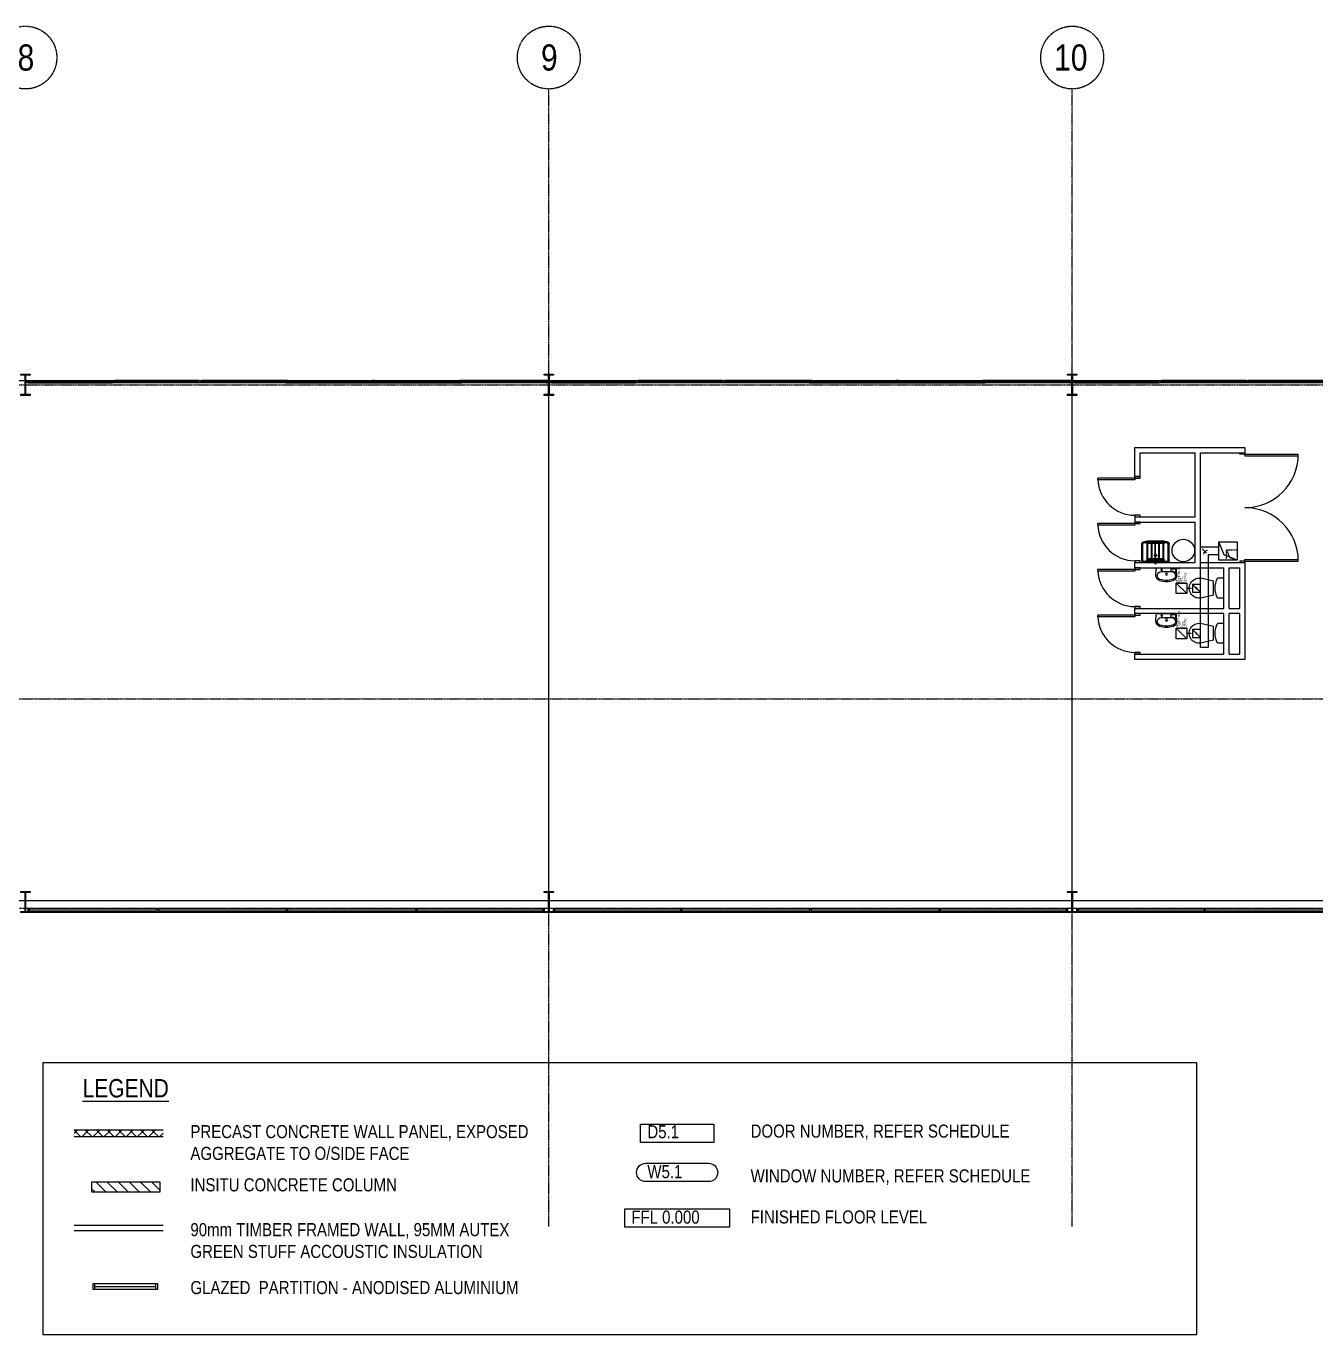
# Model space of a CAD drawing. Extents: x 0 to 163200, y -20682 to 90307.
# Drawn here: x 106829 to 131470, y -20682 to 4326 of the extents above; entities that cross this region are included whole.
import ezdxf

# ---------------------------------------------------------------- set-up
doc = ezdxf.new("R2010")
doc.units = 0
doc.header["$LTSCALE"] = 8
doc.header["$MEASUREMENT"] = 0
doc.linetypes.add('CENTER', pattern=[2, 1.25, -0.25, 0.25, -0.25])
doc.linetypes.add('HIDDEN', pattern=[0.375, 0.25, -0.125])
doc.layers.get('0').update_dxf_attribs({"linetype": 'CONTINUOUS'})
for name, color, linetype in [('1MDUCT', 1, 'CONTINUOUS'), ('4MDUCT', 4, 'CONTINUOUS'), ('6MFLEX', 6, 'HIDDEN'), ('A-GLASS', 5, 'CONTINUOUS'), ('A-GLAZING', 5, 'CONTINUOUS'), ('A-MULLIONS', 5, 'CONTINUOUS'), ('A-STEEL', 5, 'CONTINUOUS'), ('A-STRUCTURE', 5, 'CONTINUOUS'), ('A-TEXT25', 5, 'CONTINUOUS'), ('A-WALLHTH', 5, 'CONTINUOUS'), ('A-WALLS', 5, 'CONTINUOUS'), ('CAR_ATTRIB', 5, 'CONTINUOUS'), ('CAR_DETAIL', 5, 'CONTINUOUS'), ('CAR_INSPT', 5, 'CONTINUOUS'), ('CAR_PLAN', 5, 'CONTINUOUS'), ('CAR_SETOUT', 5, 'CONTINUOUS'), ('D-TEXT25', 5, 'CONTINUOUS'), ('DOORS', 5, 'CONTINUOUS'), ('FITTINGS', 5, 'CONTINUOUS'), ('GRID', 5, 'CENTER'), ('INT-PARTITIONS', 5, 'CONTINUOUS')]:
    doc.layers.add(name, color=color, linetype=linetype)
doc.styles.get("Standard").update_dxf_attribs({"font": 'isocp.shx'})
doc.styles.add('TXT-25-$100', font='ARIALN.TTF', dxfattribs={"height": 250})
doc.styles.add('TXT-50-$100', font='ARIALN.TTF', dxfattribs={"height": 500})
pattern_1 = [(315, (73260.54, -44801.07), (106.066, 106.066), [])]
pattern_2 = [(315, (-39846442.11, 34769244.36), (106.06601718, 106.06601718), []), (45, (-39846442.11, 34769244.36), (-106.06601718, 106.06601718), [])]

# ---------------------------------------------------------------- blocks, each defined once
blk = doc.blocks.new('410X60')
at = {"layer": 'A-STEEL'}
blk.add_lwpolyline([(203, -89), (183, -89), (183, -5), (-183, -5), (-183, -89), (-203, -89), (-203, 89), (-183, 89), (-183, 5), (183, 5), (183, 89), (203, 89)], close=True, dxfattribs=at)
blk = doc.blocks.new('INT-GLAZ')
at = {"layer": 'A-GLASS'}
for p, q in [((-22.5, 0), (-1634.5, 0)), ((-22.5, -22.5), (-1634.5, -22.5)), ((-22.5, -45), (-1634.5, -45))]:
    blk.add_line(p, q, dxfattribs=at)
at = {"layer": 'A-MULLIONS'}
blk.add_line((0, 0), (0, -45), dxfattribs=at)
blk.add_lwpolyline([(22.5, -45), (-22.5, -45), (-22.5, 0), (22.5, 0)], close=True, dxfattribs=at)
blk = doc.blocks.new('INT-GLAZ-MOD')
at = {"layer": 'A-GLASS'}
for p, q in [((52, -5570), (1664, -5570)), ((52, -5592), (1664, -5592)), ((52, -5615), (1664, -5615)), ((9948, -5570), (8336, -5570)), ((9948, -5592), (8336, -5592)), ((9948, -5615), (8336, -5615))]:
    blk.add_line(p, q, dxfattribs=at)
at = {"layer": 'A-MULLIONS'}
for p, q in [((29, -5570), (29, -5615)), ((1686, -5570), (1686, -5615)), ((8313, -5570), (8313, -5615)), ((9970, -5570), (9970, -5615))]:
    blk.add_line(p, q, dxfattribs=at)
for points in [[(29, -5570), (52, -5570), (52, -5615), (29, -5615)], [(9970, -5570), (9948, -5570), (9948, -5615), (9970, -5615)]]:
    blk.add_lwpolyline(points, dxfattribs=at)
for points in [[(1709, -5615), (1664, -5615), (1664, -5570), (1709, -5570)], [(8291, -5615), (8336, -5615), (8336, -5570), (8291, -5570)]]:
    blk.add_lwpolyline(points, close=True, dxfattribs=at)
at = {"layer": 'A-GLASS'}
for p in [(3344, -5570), (5000, -5570)]:
    blk.add_blockref('INT-GLAZ', p, dxfattribs=at)
at = {"layer": 'A-GLASS', "xscale": -1}
for p in [(4999, -5570), (6656, -5570)]:
    blk.add_blockref('INT-GLAZ', p, dxfattribs=at)
blk = doc.blocks.new('SETOUT')
at = {"layer": 'CAR_SETOUT', "color": 2, "linetype": 'ByBlock'}
for p, q in [((-25, 0), (25, 0)), ((0, 25), (0, -25))]:
    blk.add_line(p, q, dxfattribs=at)
at = {"layer": 'CAR_SETOUT', "color": 3, "linetype": 'ByBlock'}
blk.add_circle((0, 0), 10, dxfattribs=at)
blk = doc.blocks.new('INSPT')
at = {"layer": 'CAR_INSPT', "color": 6, "linetype": 'ByBlock'}
for p, q in [((-25, 0), (25, 0)), ((0, 25), (0, -25))]:
    blk.add_line(p, q, dxfattribs=at)
at = {"layer": 'CAR_INSPT', "color": 7, "linetype": 'ByBlock'}
blk.add_circle((0, 0), 20.1, dxfattribs=at)
blk = doc.blocks.new('BSCLEXXP')
at = {"layer": 'CAR_DETAIL', "linetype": 'ByBlock'}
for p, q in [((20.011, 172.105), (51.87, 172.105)), ((51.87, 160.568), (20.011, 160.568)), ((28.817, 156.722), (401.492, 156.722)), ((28.817, 156.722), (28.817, 146.049)), ((28.817, 146.049), (63.401, 146.049)), ((36.479, 160.568), (36.479, 156.722)), ((36.479, 146.049), (36.479, -146.048)), ((43.149, 160.568), (43.149, 156.722)), ((43.149, 146.049), (43.149, -146.048)), ((51.87, 172.105), (51.87, 160.568)), ((63.401, 146.049), (63.401, -146.048)), ((74.073, 146.049), (74.073, 74.359)), ((74.073, 146.049), (390.82, 146.049)), ((74.073, 74.359), (390.82, 74.359)), ((74.073, 63.686), (390.82, 63.686)), ((74.073, 63.686), (74.073, 2.669)), ((74.073, 2.669), (390.82, 2.669)), ((366.219, 174.028), (412.912, 174.028)), ((366.219, 174.028), (366.219, 156.722)), ((366.219, 146.049), (366.219, 74.359)), ((366.219, 63.686), (366.219, 2.669)), ((390.82, 146.049), (390.82, 74.359)), ((390.82, 63.686), (390.82, 2.669)), ((401.492, 156.722), (401.492, -156.721)), ((412.912, 174.028), (412.912, -174.027)), ((51.87, -160.566), (20.011, -160.566)), ((20.011, -172.105), (51.87, -172.105)), ((28.817, -146.048), (63.401, -146.048)), ((28.817, -156.721), (28.817, -146.048)), ((28.817, -156.721), (401.492, -156.721)), ((36.479, -156.721), (36.479, -160.566)), ((43.149, -156.721), (43.149, -160.566)), ((51.87, -172.105), (51.87, -160.566)), ((74.073, -8.004), (390.82, -8.004)), ((74.073, -8.004), (74.073, -66.354)), ((74.073, -66.354), (390.82, -66.354)), ((74.073, -77.026), (390.82, -77.026)), ((74.073, -77.026), (74.073, -146.048)), ((74.073, -146.048), (390.82, -146.048)), ((366.219, -8.004), (366.219, -66.354)), ((366.219, -77.026), (366.219, -146.048)), ((366.219, -156.721), (366.219, -174.027)), ((366.219, -174.027), (412.912, -174.027)), ((390.82, -8.004), (390.82, -66.354)), ((390.82, -77.026), (390.82, -146.048))]:
    blk.add_line(p, q, dxfattribs=at)
at = {"layer": 'CAR_PLAN', "linetype": 'ByBlock'}
for p, q in [((46.693, 262.484), (352.878, 262.484)), ((0, 215.791), (0, -215.791)), ((20.011, 215.791), (20.011, -215.791)), ((28.817, 156.722), (401.492, 156.722)), ((46.693, 242.473), (352.878, 242.473)), ((74.073, 74.359), (390.82, 74.359)), ((74.073, 2.669), (390.82, 2.669)), ((379.56, 215.791), (379.56, 174.028)), ((379.56, 174.028), (379.56, -215.791)), ((399.571, 215.791), (399.571, 174.028)), ((399.571, 174.028), (399.571, -215.791)), ((28.817, -156.721), (401.492, -156.721)), ((46.693, -242.472), (352.878, -242.472)), ((74.073, -66.354), (390.82, -66.354)), ((379.56, -174.027), (379.56, -215.791)), ((399.571, -174.027), (399.571, -215.791)), ((46.693, -262.483), (352.878, -262.483))]:
    blk.add_line(p, q, dxfattribs=at)
for centre, radius, start, end in [((46.693, 215.791), 46.693, 90, 180), ((352.878, 215.791), 46.693, 0, 90), ((46.693, 215.791), 26.682, 90, 180), ((135, 0), 22.988, 90, 166.5772), ((135, 0), 22.988, 13.42284, 90), ((352.878, 215.791), 26.682, 0, 90), ((46.693, -215.791), 46.693, 180, 270), ((46.693, -215.791), 26.682, 180, 270), ((135, 0), 22.988, 193.4228, 270), ((135, 0), 22.988, 270, 346.5771), ((352.878, -215.791), 46.693, 270, 0), ((352.878, -215.791), 26.682, 270, 0)]:
    blk.add_arc(centre, radius, start, end, dxfattribs=at)
at = {"layer": 'CAR_INSPT', "linetype": 'ByBlock'}
blk.add_blockref('INSPT', (0, 0), dxfattribs=at)
at = {"layer": 'CAR_SETOUT', "linetype": 'ByBlock'}
blk.add_blockref('SETOUT', (135, 0), dxfattribs=at)
at = {"layer": 'CAR_ATTRIB', "linetype": 'ByBlock'}
for tag, p, flags in [('CAR_NAME', (0, 130), 9), ('CAR_SIZE', (0, 120), 9), ('CAR_CODE', (0, 110), 9), ('CAR_TYPE', (0, 100), 9), ('CAR_COLOUR', (0, 90), 1), ('CAR_COMMENTS', (0, 80), 9), ('CAR_FIXING', (0, 70), 9), ('CAR_OPTIONS1', (0, 60), 9), ('CAR_OPTIONS2', (0, 50), 9), ('CAR_LEVEL', (0, 40), 9), ('CAR_ROOM', (0, 30), 9), ('CAR_NOTES1', (0, 20), 9), ('CAR_NOTES2', (0, 10), 9), ('CAR_MANUFACTURER', (0, 0), 9)]:
    blk.add_attdef(tag, p, '', height=5, dxfattribs=dict(at, flags=flags))
blk = doc.blocks.new('WC-P')
for p, q in [((0, 0), (380, 0)), ((0, 0), (0, -126)), ((380, 0), (380, -126)), ((59, -200), (0, -451)), ((59, -200), (321, -200)), ((321, -200), (380, -451))]:
    blk.add_line(p, q)
for centre, radius, start, end in [((190, 278), 446, 244.7828, 295.2172), ((190, -472), 191, 173.534, 6.466)]:
    blk.add_arc(centre, radius, start, end)
blk = doc.blocks.new('ARC-WC25')
for p, q in [((168, 0), (-168, 0)), ((-199, -144), (-193, -24)), ((-174, -146), (-173, -137)), ((-98, -16), (-163, -16)), ((98, -72), (-98, -72)), ((-88, -26), (-88, -50)), ((174, -146), (173, -137)), ((199, -144), (193, -24))]:
    blk.add_line(p, q)
at = {"linetype": 'Continuous'}
blk.add_line((-173, -26), (-173, -92), dxfattribs=at)
for centre, radius in [((0, -121), 19.5), ((91, -37), 14.2)]:
    blk.add_circle(centre, radius)
for centre, radius, start, end in [((-168, -25), 25, 90, 177.0717), ((168, -25), 25, 2.9283, 90), ((-99, -149), 100, 177.0717, 252.6681), ((-99, -149), 75, 177.0717, 251.9604), ((-163, -26), 10, 90, 179.8259), ((-98, -135), 75, 89.7634, 172.0717), ((-98, -147), 75, 90, 172.0717), ((0, 154), 419, 252.1294, 287.8706), ((0, 154), 394, 251.9604, 288.0396), ((-98, -26), 10, 0, 90), ((-98, -50), 10, 269.7634, 0), ((98, -147), 75, 7.9283, 90), ((99, -149), 75, 288.0396, 2.9283), ((99, -149), 100, 287.3319, 2.9283)]:
    blk.add_arc(centre, radius, start, end)
blk = doc.blocks.new('710')
at = {"layer": 'DOORS'}
for p, q in [((-100, -30), (-809, -30)), ((-809, -60), (-809, -30)), ((-100, -60), (-809, -60)), ((-100, -30), (-100, -60))]:
    blk.add_line(p, q, dxfattribs=at)
at = {"layer": 'DOORS', "elevation": 0}
for points in [[(0, -30), (0, 0), (-100, 0), (-100, -30)], [(0, -770), (0, -740), (-100, -740), (-100, -770)]]:
    blk.add_lwpolyline(points, close=True, dxfattribs=at)
at = {"layer": 'DOORS'}
blk.add_arc((-100, -30), 710, 182.2623, 270.0001, dxfattribs=at)

msp = doc.modelspace()

# ---------------------------------------------------------------- hatches: boundary and pattern name
at = {"layer": 'A-TEXT25'}
h = msp.add_hatch(dxfattribs=at)
h.set_pattern_fill('ANSI37,_O', color=256, scale=1200, angle=-90)
h.set_pattern_definition(pattern_2)
h.paths.add_polyline_path([(109449.1, -16771.4), (107749.1, -16771.4), (107749.1, -16901.4), (109449.1, -16901.4)])
h = msp.add_hatch(dxfattribs=at)
h.set_pattern_fill('ANSI37,_O', color=256, scale=1200, angle=-90)
h.set_pattern_definition(pattern_2)
h.paths.add_polyline_path([(109449.1, -16771.4), (107749.1, -16771.4), (107749.1, -16901.4), (109449.1, -16901.4)])
at = {"layer": 'A-WALLHTH'}
h = msp.add_hatch(dxfattribs=at)
h.set_pattern_fill('ANSI31,_O', color=256, scale=1200, angle=-90)
h.set_pattern_definition(pattern_1)
h.paths.add_polyline_path([(109381.7, -17958), (109381.7, -17758), (108081.7, -17758), (108081.7, -17958)])
h = msp.add_hatch(dxfattribs=at)
h.set_pattern_fill('ANSI31,_O', color=256, scale=1200, angle=-90)
h.set_pattern_definition(pattern_1)
h.paths.add_polyline_path([(109381.7, -17958), (109381.7, -17758), (108081.7, -17758), (108081.7, -17958)])

# ---------------------------------------------------------------- linework, layer by layer
for p, q in [((129380.8, -5745.8), (129298.5, -5663.5)), ((129380.8, -5745.8), (129298.5, -5663.5)), ((129003, -6517.1), (128803, -6317.1)), ((129003, -6517.1), (128803, -6317.1)), ((129003, -7379.6), (128803, -7179.6)), ((129003, -7379.6), (128803, -7179.6))]:
    msp.add_line(p, q)
for points in [[(129003, -6517.1), (128803, -6517.1), (128803, -6317.1), (129003, -6317.1)], [(129003, -6517.1), (128803, -6517.1), (128803, -6317.1), (129003, -6317.1)], [(129003, -7379.6), (128803, -7379.6), (128803, -7179.6), (129003, -7179.6)], [(129003, -7379.6), (128803, -7379.6), (128803, -7179.6), (129003, -7179.6)]]:
    msp.add_lwpolyline(points, close=True)
msp.add_arc((129401.5, -5766.5), 75, 90, 180)
msp.add_arc((129401.5, -5766.5), 75, 90, 180)
at = {"layer": '1MDUCT', "linetype": 'HIDDEN'}
for p, q in [((129831.4, -5833.4), (129764.6, -5679.6)), ((129764.6, -5879.6), (129764.6, -5679.6)), ((129764.6, -5679.6), (129964.6, -5679.6)), ((129764.6, -5879.6), (129764.6, -5679.6)), ((129764.6, -5679.6), (129964.6, -5679.6)), ((129831.4, -5833.4), (129764.6, -5679.6)), ((129964.6, -5679.6), (129964.6, -5879.6)), ((129964.6, -5679.6), (129964.6, -5879.6)), ((129964.6, -5879.6), (129764.6, -5879.6)), ((129964.6, -5879.6), (129764.6, -5879.6)), ((129960.1, -5879.6), (129831.4, -5833.4)), ((129960.1, -5879.6), (129831.4, -5833.4))]:
    msp.add_line(p, q, dxfattribs=at)
at = {"layer": '4MDUCT'}
for p, q in [((129614.6, -5629.6), (129264.6, -5629.6)), ((129264.6, -7550.4), (129264.6, -5629.6)), ((129614.6, -5629.6), (129264.6, -5629.6)), ((129264.6, -7550.4), (129264.6, -5629.6)), ((129717.4, -5779.1), (129614.6, -5529.6)), ((129614.6, -5879.6), (129614.6, -5529.6)), ((129614.6, -5529.6), (129964.6, -5529.6)), ((129717.4, -5779.1), (129614.6, -5529.6)), ((129614.6, -5879.6), (129614.6, -5529.6)), ((129614.6, -5529.6), (129964.6, -5529.6)), ((129964.6, -5529.6), (129964.6, -5879.6)), ((129964.6, -5529.6), (129964.6, -5879.6)), ((129414.6, -5779.6), (129414.6, -7550.4)), ((129614.6, -5779.6), (129414.6, -5779.6)), ((129414.6, -5779.6), (129414.6, -7550.4)), ((129614.6, -5779.6), (129414.6, -5779.6)), ((129964.6, -5879.6), (129614.6, -5879.6)), ((129964.6, -5879.6), (129614.6, -5879.6)), ((129964.6, -5879.6), (129717.4, -5779.1)), ((129964.6, -5879.6), (129717.4, -5779.1)), ((129264.6, -6342.1), (129114.6, -6342.1)), ((129114.6, -6342.1), (129114.6, -6492.1)), ((129264.6, -6342.1), (129114.6, -6342.1)), ((129114.6, -6342.1), (129114.6, -6492.1)), ((129114.6, -6492.1), (129264.6, -6492.1)), ((129114.6, -6492.1), (129264.6, -6492.1)), ((129264.6, -6492.1), (129264.6, -6342.1)), ((129264.6, -6492.1), (129264.6, -6342.1)), ((129264.6, -7204.6), (129114.6, -7204.6)), ((129114.6, -7204.6), (129114.6, -7354.6)), ((129264.6, -7204.6), (129114.6, -7204.6)), ((129114.6, -7204.6), (129114.6, -7354.6)), ((129264.6, -7354.6), (129264.6, -7204.6)), ((129264.6, -7354.6), (129264.6, -7204.6)), ((129114.6, -7354.6), (129264.6, -7354.6)), ((129114.6, -7354.6), (129264.6, -7354.6)), ((129414.6, -7550.4), (129264.6, -7550.4)), ((129414.6, -7550.4), (129264.6, -7550.4))]:
    msp.add_line(p, q, dxfattribs=at)
at = {"layer": '4MDUCT', "color": 1}
for p, q in [((129264.6, -6492.1), (129114.6, -6342.1)), ((129264.6, -6492.1), (129114.6, -6342.1)), ((129264.6, -7354.6), (129114.6, -7204.6)), ((129264.6, -7354.6), (129114.6, -7204.6))]:
    msp.add_line(p, q, dxfattribs=at)
for centre, start, end in [((129189.6, -6417.1), 0, 180), ((129189.6, -6417.1), 0, 180), ((129189.6, -6417.1), 180, 0), ((129189.6, -6417.1), 180, 0), ((129189.6, -7279.6), 0, 180), ((129189.6, -7279.6), 0, 180), ((129189.6, -7279.6), 180, 0), ((129189.6, -7279.6), 180, 0)]:
    msp.add_arc(centre, 12.5, start, end, dxfattribs=at)
at = {"layer": '6MFLEX'}
for p, q in [((129114.6, -6417.1), (129003, -6417.1)), ((129114.6, -6417.1), (129003, -6417.1)), ((129114.6, -7279.6), (129003, -7279.6)), ((129114.6, -7279.6), (129003, -7279.6))]:
    msp.add_line(p, q, dxfattribs=at)
at = {"layer": 'A-GLASS'}
for p, q in [((106864.6, -12539.6), (116725.6, -12539.6)), ((106864.6, -12539.6), (116725.6, -12539.6)), ((116725.6, -12614.6), (106864.6, -12614.6)), ((116725.6, -12614.6), (106864.6, -12614.6)), ((106884.6, -12577.1), (109334.6, -12577.1)), ((106884.6, -12577.1), (109334.6, -12577.1)), ((109354.6, -12577.1), (111804.6, -12577.1)), ((109354.6, -12577.1), (111804.6, -12577.1)), ((111824.6, -12577.1), (114274.6, -12577.1)), ((111824.6, -12577.1), (114274.6, -12577.1)), ((114294.6, -12577.1), (116705.6, -12577.1)), ((114294.6, -12577.1), (116705.6, -12577.1)), ((116725.6, -12539.6), (116725.6, -12614.6)), ((116725.6, -12539.6), (116725.6, -12614.6)), ((116903.6, -12539.6), (126725.6, -12539.6)), ((116903.6, -12539.6), (126725.6, -12539.6)), ((126764.6, -12614.6), (116903.6, -12614.6)), ((126764.6, -12614.6), (116903.6, -12614.6)), ((116923.6, -12577.1), (119334.6, -12577.1)), ((116923.6, -12577.1), (119334.6, -12577.1)), ((119354.6, -12577.1), (121804.6, -12577.1)), ((119354.6, -12577.1), (121804.6, -12577.1)), ((121824.6, -12577.1), (124274.6, -12577.1)), ((121824.6, -12577.1), (124274.6, -12577.1)), ((124294.6, -12577.1), (126705.6, -12577.1)), ((124294.6, -12577.1), (126705.6, -12577.1)), ((126725.6, -12539.6), (126725.6, -12614.6)), ((126725.6, -12539.6), (126725.6, -12614.6)), ((126903.6, -12539.6), (136705.6, -12539.6)), ((126903.6, -12539.6), (136705.6, -12539.6)), ((136705.6, -12614.6), (126903.6, -12614.6)), ((136705.6, -12614.6), (126903.6, -12614.6)), ((126923.6, -12577.1), (129334.6, -12577.1)), ((126923.6, -12577.1), (129334.6, -12577.1)), ((129354.6, -12577.1), (131804.6, -12577.1)), ((129354.6, -12577.1), (131804.6, -12577.1))]:
    msp.add_line(p, q, dxfattribs=at)
at = {"layer": 'A-GLAZING'}
for p, q in [((109303.3, -19708.9), (108103.3, -19708.9)), ((109303.3, -19708.9), (108103.3, -19708.9)), ((108103.3, -19808.9), (109303.3, -19808.9)), ((108103.3, -19808.9), (109303.3, -19808.9)), ((108143.3, -19758.9), (109303.3, -19758.9)), ((108143.3, -19758.9), (109303.3, -19758.9))]:
    msp.add_line(p, q, dxfattribs=at)
at = {"layer": 'A-MULLIONS'}
for p, q in [((116705.6, -12614.6), (116705.6, -12539.6)), ((116705.6, -12614.6), (116705.6, -12539.6)), ((116725.6, -12539.6), (116725.6, -12614.6)), ((116725.6, -12539.6), (116725.6, -12614.6)), ((126705.6, -12614.6), (126705.6, -12539.6)), ((126705.6, -12614.6), (126705.6, -12539.6)), ((126725.6, -12539.6), (126725.6, -12614.6)), ((126725.6, -12539.6), (126725.6, -12614.6))]:
    msp.add_line(p, q, dxfattribs=at)
for points in [[(106884.6, -12539.6), (106884.6, -12614.6), (106864.6, -12614.6), (106864.6, -12539.6)], [(106884.6, -12539.6), (106884.6, -12614.6), (106864.6, -12614.6), (106864.6, -12539.6)], [(109354.6, -12614.6), (109334.6, -12614.6), (109334.6, -12539.6), (109354.6, -12539.6)], [(109354.6, -12614.6), (109334.6, -12614.6), (109334.6, -12539.6), (109354.6, -12539.6)], [(111824.6, -12614.6), (111804.6, -12614.6), (111804.6, -12539.6), (111824.6, -12539.6)], [(111824.6, -12614.6), (111804.6, -12614.6), (111804.6, -12539.6), (111824.6, -12539.6)], [(114294.6, -12614.6), (114274.6, -12614.6), (114274.6, -12539.6), (114294.6, -12539.6)], [(114294.6, -12614.6), (114274.6, -12614.6), (114274.6, -12539.6), (114294.6, -12539.6)], [(116725.6, -12614.6), (116705.6, -12614.6), (116705.6, -12539.6), (116725.6, -12539.6)], [(116725.6, -12614.6), (116705.6, -12614.6), (116705.6, -12539.6), (116725.6, -12539.6)], [(116923.6, -12539.6), (116923.6, -12614.6), (116903.6, -12614.6), (116903.6, -12539.6)], [(116923.6, -12539.6), (116923.6, -12614.6), (116903.6, -12614.6), (116903.6, -12539.6)], [(119354.6, -12614.6), (119334.6, -12614.6), (119334.6, -12539.6), (119354.6, -12539.6)], [(119354.6, -12614.6), (119334.6, -12614.6), (119334.6, -12539.6), (119354.6, -12539.6)], [(121824.6, -12614.6), (121804.6, -12614.6), (121804.6, -12539.6), (121824.6, -12539.6)], [(121824.6, -12614.6), (121804.6, -12614.6), (121804.6, -12539.6), (121824.6, -12539.6)], [(124294.6, -12614.6), (124274.6, -12614.6), (124274.6, -12539.6), (124294.6, -12539.6)], [(124294.6, -12614.6), (124274.6, -12614.6), (124274.6, -12539.6), (124294.6, -12539.6)], [(126725.6, -12614.6), (126705.6, -12614.6), (126705.6, -12539.6), (126725.6, -12539.6)], [(126725.6, -12614.6), (126705.6, -12614.6), (126705.6, -12539.6), (126725.6, -12539.6)], [(126923.6, -12539.6), (126923.6, -12614.6), (126903.6, -12614.6), (126903.6, -12539.6)], [(126923.6, -12539.6), (126923.6, -12614.6), (126903.6, -12614.6), (126903.6, -12539.6)], [(129354.6, -12614.6), (129334.6, -12614.6), (129334.6, -12539.6), (129354.6, -12539.6)], [(129354.6, -12614.6), (129334.6, -12614.6), (129334.6, -12539.6), (129354.6, -12539.6)]]:
    msp.add_lwpolyline(points, close=True, dxfattribs=at)
at = {"layer": 'A-STEEL', "ltscale": 5}
msp.add_line((36903.6, -2443.1), (136725.6, -2443.1), dxfattribs=at)
msp.add_line((36903.6, -2443.1), (136725.6, -2443.1), dxfattribs=at)
at = {"layer": 'A-STEEL', "ltscale": 0.5}
msp.add_line((36819.6, -12380.6), (136939.6, -12380.6), dxfattribs=at)
msp.add_line((36819.6, -12380.6), (136939.6, -12380.6), dxfattribs=at)
at = {"layer": 'A-STRUCTURE'}
msp.add_lwpolyline([(109381.7, -17758), (109381.7, -17958), (108081.7, -17958), (108081.7, -17758)], close=True, dxfattribs=at)
msp.add_lwpolyline([(109381.7, -17758), (109381.7, -17958), (108081.7, -17958), (108081.7, -17758)], close=True, dxfattribs=at)
at = {"layer": 'A-WALLS'}
for p, q in [((109449.1, -16771.4), (107749.1, -16771.4)), ((109449.1, -16771.4), (107749.1, -16771.4)), ((109449.1, -16901.4), (107749.1, -16901.4)), ((109449.1, -16901.4), (107749.1, -16901.4)), ((107749.1, -18586.4), (109449.1, -18586.4)), ((107749.1, -18586.4), (109449.1, -18586.4)), ((107749.1, -18686.4), (109449.1, -18686.4)), ((107749.1, -18686.4), (109449.1, -18686.4))]:
    msp.add_line(p, q, dxfattribs=at)
for points in [[(108143.3, -19808.9), (108143.3, -19708.9), (108103.3, -19708.9), (108103.3, -19808.9)], [(108143.3, -19808.9), (108143.3, -19708.9), (108103.3, -19708.9), (108103.3, -19808.9)], [(109343.3, -19808.9), (109343.3, -19708.9), (109303.3, -19708.9), (109303.3, -19808.9)], [(109343.3, -19808.9), (109343.3, -19708.9), (109303.3, -19708.9), (109303.3, -19808.9)]]:
    msp.add_lwpolyline(points, close=True, dxfattribs=at)
at = {"layer": 'D-TEXT25'}
for points in [[(107153.2, -15475.1), (129192.7, -15475.1), (129192.7, -20682.3), (107153.2, -20682.3)], [(107153.2, -15475.1), (129192.7, -15475.1), (129192.7, -20682.3), (107153.2, -20682.3)], [(118567.1, -17004.7), (118567.1, -16654.7), (119967.1, -16654.7), (119967.1, -17004.7)], [(118567.1, -17004.7), (118567.1, -16654.7), (119967.1, -16654.7), (119967.1, -17004.7)], [(118267.1, -18274), (120267.1, -18274), (120267.1, -18624), (118267.1, -18624)], [(118267.1, -18274), (120267.1, -18274), (120267.1, -18624), (118267.1, -18624)]]:
    msp.add_lwpolyline(points, close=True, dxfattribs=at)
msp.add_lwpolyline([(119867.1, -17404.7, -1), (119867.1, -17754.7), (118667.1, -17754.7, -1), (118667.1, -17404.7)], format="xyb", close=True, dxfattribs=at)
msp.add_lwpolyline([(119867.1, -17404.7, -1), (119867.1, -17754.7), (118667.1, -17754.7, -1), (118667.1, -17404.7)], format="xyb", close=True, dxfattribs=at)
at = {"layer": 'DOORS'}
for p, q in [((130114.6, -3855.6), (130114.6, -3885.6)), ((130114.6, -3855.6), (131134.6, -3855.6)), ((130114.6, -3855.6), (130114.6, -3885.6)), ((130114.6, -3855.6), (131134.6, -3855.6)), ((130114.6, -3885.6), (131134.6, -3885.6)), ((130114.6, -3885.6), (131134.6, -3885.6)), ((130114.6, -5895.6), (130114.6, -5865.6)), ((130114.6, -5865.6), (131134.6, -5865.6)), ((130114.6, -5895.6), (130114.6, -5865.6)), ((130114.6, -5865.6), (131134.6, -5865.6)), ((130114.6, -5895.6), (131134.6, -5895.6)), ((130114.6, -5895.6), (131134.6, -5895.6))]:
    msp.add_line(p, q, dxfattribs=at)
for points in [[(130014.6, -3855.6), (130014.6, -3825.6), (130114.6, -3825.6), (130114.6, -3855.6)], [(130014.6, -3855.6), (130014.6, -3825.6), (130114.6, -3825.6), (130114.6, -3855.6)], [(130014.6, -5895.6), (130014.6, -5925.6), (130114.6, -5925.6), (130114.6, -5895.6)], [(130014.6, -5895.6), (130014.6, -5925.6), (130114.6, -5925.6), (130114.6, -5895.6)]]:
    msp.add_lwpolyline(points, close=True, dxfattribs=at)
for centre, start, end in [((130114.6, -3855.6), 270.00139, 0), ((130114.6, -3855.6), 270.00139, 0), ((130114.6, -5895.6), 0, 89.99861), ((130114.6, -5895.6), 0, 89.99861)]:
    msp.add_arc(centre, 1020, start, end, dxfattribs=at)
at = {"layer": 'FITTINGS'}
msp.add_circle((128938.3, -5692.4), 215, dxfattribs=at)
msp.add_circle((128938.3, -5692.4), 215, dxfattribs=at)
at = {"layer": 'GRID', "ltscale": 0.5}
for p, q in [((116814.6, -18612.5), (116814.6, 3126.4)), ((116814.6, -18612.5), (116814.6, 3126.4)), ((126814.6, -18612.5), (126814.6, 3126.4)), ((126814.6, -18612.5), (126814.6, 3126.4)), ((126814.6, -13812.2), (126814.6, -498.2)), ((126814.6, -13812.2), (126814.6, -498.2)), ((126814.6, -13812.2), (126814.6, -498.2)), ((126814.6, -13812.2), (126814.6, -498.2)), ((26702.1, -2525.6), (149115.2, -2525.6)), ((26702.1, -2525.6), (149115.2, -2525.6)), ((26712.1, -8525.6), (144306.4, -8525.6)), ((26712.1, -8525.6), (144306.4, -8525.6)), ((26707.1, -12525.6), (144306.4, -12525.6)), ((26707.1, -12525.6), (144306.4, -12525.6))]:
    msp.add_line(p, q, dxfattribs=at)
at = {"layer": 'GRID'}
for p, q in [((116814.6, -12525.6), (116814.6, -2525.6)), ((116814.6, -12525.6), (116814.6, -2525.6)), ((126814.6, -12525.6), (126814.6, -2525.6)), ((126814.6, -12525.6), (126814.6, -2525.6))]:
    msp.add_line(p, q, dxfattribs=at)
at = {"layer": 'GRID', "ltscale": 0.5}
for centre in [(106814.6, 3726.4), (106814.6, 3726.4), (116814.6, 3726.4), (116814.6, 3726.4), (126814.6, 3726.4), (126814.6, 3726.4)]:
    msp.add_circle(centre, 600, dxfattribs=at)
at = {"layer": 'INT-PARTITIONS'}
for p, q in [((128014.6, -3725.6), (130114.6, -3725.6)), ((128014.6, -4280.6), (128014.6, -3725.6)), ((128014.6, -3725.6), (130114.6, -3725.6)), ((128014.6, -4280.6), (128014.6, -3725.6)), ((130114.6, -3725.6), (130114.6, -3840.6)), ((130114.6, -3725.6), (130114.6, -3840.6)), ((128114.6, -3825.6), (129164.6, -3825.6)), ((128114.6, -4280.6), (128114.6, -3825.6)), ((128114.6, -3825.6), (129164.6, -3825.6)), ((128114.6, -4280.6), (128114.6, -3825.6)), ((129164.6, -5050.6), (129164.6, -3825.6)), ((129164.6, -5050.6), (129164.6, -3825.6)), ((129264.6, -5925.6), (129264.6, -3825.6)), ((129264.6, -3825.6), (130014.6, -3825.6)), ((129264.6, -5925.6), (129264.6, -3825.6)), ((129264.6, -3825.6), (130014.6, -3825.6)), ((128014.6, -4280.6), (128114.6, -4280.6)), ((128014.6, -4280.6), (128114.6, -4280.6)), ((128014.6, -5050.6), (129164.6, -5050.6)), ((128014.6, -5050.6), (128014.6, -5150.6)), ((128014.6, -5050.6), (129164.6, -5050.6)), ((128014.6, -5050.6), (128014.6, -5150.6)), ((128014.6, -5150.6), (129164.6, -5150.6)), ((128014.6, -5150.6), (129164.6, -5150.6)), ((129164.6, -5925.6), (129164.6, -5150.6)), ((129164.6, -5925.6), (129164.6, -5150.6)), ((128014.6, -5925.6), (129164.6, -5925.6)), ((128014.6, -6025.6), (128014.6, -5925.6)), ((128014.6, -5925.6), (129164.6, -5925.6)), ((128014.6, -6025.6), (128014.6, -5925.6)), ((129264.6, -5925.6), (130014.6, -5925.6)), ((129264.6, -5925.6), (130014.6, -5925.6)), ((130114.6, -5925.6), (130114.6, -7775.6)), ((130114.6, -5925.6), (130114.6, -7775.6)), ((128014.6, -6025.6), (129714.6, -6025.6)), ((128014.6, -6025.6), (129714.6, -6025.6)), ((129714.6, -6800.6), (129714.6, -6025.6)), ((129714.6, -6800.6), (129714.6, -6025.6)), ((129814.6, -6025.6), (130014.6, -6025.6)), ((129814.6, -6800.6), (129814.6, -6025.6)), ((129814.6, -6025.6), (130014.6, -6025.6)), ((129814.6, -6025.6), (130014.6, -6025.6)), ((129814.6, -6800.6), (129814.6, -6025.6)), ((129814.6, -6025.6), (130014.6, -6025.6)), ((130014.6, -6800.6), (130014.6, -6025.6)), ((130014.6, -6800.6), (130014.6, -6025.6)), ((128014.6, -6800.6), (129714.6, -6800.6)), ((128014.6, -6900.6), (128014.6, -6800.6)), ((128014.6, -6800.6), (129714.6, -6800.6)), ((128014.6, -6900.6), (128014.6, -6800.6)), ((129714.6, -6900.6), (128014.6, -6900.6)), ((129714.6, -6900.6), (128014.6, -6900.6)), ((129714.6, -7675.6), (129714.6, -6900.6)), ((129714.6, -7675.6), (129714.6, -6900.6)), ((129814.6, -6800.6), (130014.6, -6800.6)), ((129814.6, -6800.6), (130014.6, -6800.6)), ((129814.6, -7675.6), (129814.6, -6900.6)), ((130014.6, -6900.6), (129814.6, -6900.6)), ((129814.6, -7675.6), (129814.6, -6900.6)), ((130014.6, -6900.6), (129814.6, -6900.6)), ((130014.6, -7675.6), (130014.6, -6900.6)), ((130014.6, -7675.6), (130014.6, -6900.6)), ((128014.6, -7675.6), (129714.6, -7675.6)), ((128014.6, -7775.6), (128014.6, -7675.6)), ((128014.6, -7675.6), (129714.6, -7675.6)), ((128014.6, -7775.6), (128014.6, -7675.6)), ((129814.6, -7675.6), (130014.6, -7675.6)), ((129814.6, -7675.6), (130014.6, -7675.6)), ((130114.6, -7775.6), (128014.6, -7775.6)), ((130114.6, -7775.6), (128014.6, -7775.6))]:
    msp.add_line(p, q, dxfattribs=at)

# ---------------------------------------------------------------- block references
at = {"layer": 'A-GLASS'}
for p in [(106814.6, 3126.4), (106814.6, 3126.4), (116814.6, 3126.4), (116814.6, 3126.4), (126814.6, 3126.4), (126814.6, 3126.4)]:
    msp.add_blockref('INT-GLAZ-MOD', p, dxfattribs=at)
at = {"layer": 'A-STEEL', "rotation": 270}
for p in [(106814.6, -2525.6), (106814.6, -2525.6), (116814.6, -2525.6), (116814.6, -2525.6), (126814.6, -2525.6), (126814.6, -2525.6), (106814.6, -12411.6), (106814.6, -12411.6), (116814.6, -12411.6), (116814.6, -12411.6), (126814.6, -12411.6), (126814.6, -12411.6)]:
    msp.add_blockref('410X60', p, dxfattribs=at)
at = {"layer": 'FITTINGS'}
for p in [(128114.6, -4280.6), (128114.6, -4280.6), (128114.6, -5150.6), (128114.6, -5150.6), (128114.6, -6025.6), (128114.6, -6025.6), (128114.6, -6900.6), (128114.6, -6900.6)]:
    msp.add_blockref('710', p, dxfattribs=at)
at = {"layer": 'FITTINGS', "xscale": -1, "rotation": 270}
for name, p in [('BSCLEXXP', (128406.3, -5925.6)), ('BSCLEXXP', (128406.3, -5925.6)), ('WC-P', (129714.6, -6603.1)), ('WC-P', (129714.6, -6603.1)), ('WC-P', (129714.6, -7465.6)), ('WC-P', (129714.6, -7465.6))]:
    msp.add_blockref(name, p, dxfattribs=at)
at = {"layer": 'FITTINGS', "xscale": -1}
for p in [(128614.6, -6025.6), (128614.6, -6025.6), (128614.6, -6900.6), (128614.6, -6900.6)]:
    msp.add_blockref('ARC-WC25', p, dxfattribs=at)

# ---------------------------------------------------------------- texts
at = {"flags": 1}
for tag, p in [('REF', (128836.5, -6311.9)), ('REF', (128836.5, -6311.9)), ('MAKE/MODEL', (128873.8, -6311.9)), ('MAKE/MODEL', (128873.8, -6311.9)), ('SIZE', (128913.5, -6311.9)), ('SIZE', (128913.5, -6311.9)), ('TYPE', (128955.3, -6312.8)), ('TYPE', (128955.3, -6312.8)), ('SERVICE', (128995, -6311.5)), ('SERVICE', (128995, -6311.5)), ('MAKE/MODEL', (128873.8, -7174.4)), ('MAKE/MODEL', (128873.8, -7174.4)), ('REF', (128836.5, -7174.4)), ('REF', (128836.5, -7174.4)), ('SIZE', (128913.5, -7174.4)), ('SIZE', (128913.5, -7174.4)), ('TYPE', (128955.3, -7175.3)), ('TYPE', (128955.3, -7175.3)), ('SERVICE', (128995, -7174)), ('SERVICE', (128995, -7174))]:
    msp.add_attdef(tag, p, 'XX', height=36, rotation=90, dxfattribs=at)
at = {"layer": 'D-TEXT25', "style": 'TXT-25-$100'}
for s, p in [('D5.1', (118698.3, -16925.5)), ('D5.1', (118698.3, -16925.5)), ('DOOR NUMBER, REFER SCHEDULE', (120670.6, -16913.4)), ('DOOR NUMBER, REFER SCHEDULE', (120670.6, -16913.4)), ('W5.1', (118698.3, -17688.5)), ('W5.1', (118698.3, -17688.5)), ('WINDOW NUMBER, REFER SCHEDULE', (120670.6, -17769.7)), ('WINDOW NUMBER, REFER SCHEDULE', (120670.6, -17769.7)), ('FFL 0.000', (118391, -18558.1)), ('FFL 0.000', (118391, -18558.1)), ('FINISHED FLOOR LEVEL', (120670.6, -18554.4)), ('FINISHED FLOOR LEVEL', (120670.6, -18554.4))]:
    msp.add_text(s, height=250, dxfattribs=at).set_placement(p)
at = {"layer": 'D-TEXT25', "width": 7114, "attachment_point": 1, "style": 'TXT-25-$100'}
for s, insert, char_height in [('\\LLEGEND', (107906.2, -15794.5), 350), ('\\LLEGEND', (107906.2, -15794.5), 350), ('PRECAST CONCRETE WALL PANEL, EXPOSED AGGREGATE TO O/SIDE FACE', (109967.4, -16674), 250), ('PRECAST CONCRETE WALL PANEL, EXPOSED AGGREGATE TO O/SIDE FACE', (109967.4, -16674), 250), ('INSITU CONCRETE COLUMN', (109967.4, -17690.7), 250), ('INSITU CONCRETE COLUMN', (109967.4, -17690.7), 250), ('90mm TIMBER FRAMED WALL, 95MM AUTEX GREEN STUFF ACCOUSTIC INSULATION', (109967.4, -18546.9), 250), ('90mm TIMBER FRAMED WALL, 95MM AUTEX GREEN STUFF ACCOUSTIC INSULATION', (109967.4, -18546.9), 250), ('GLAZED  PARTITION - ANODISED ALUMINIUM', (109967.4, -19654.1), 250), ('GLAZED  PARTITION - ANODISED ALUMINIUM', (109967.4, -19654.1), 250)]:
    msp.add_mtext(s, dxfattribs=dict(at, insert=insert, char_height=char_height))
at = {"layer": 'GRID', "style": 'TXT-50-$100'}
for s, p in [('8', (106665.7, 3477.7)), ('8', (106665.7, 3477.7)), ('9', (116665.7, 3477.7)), ('9', (116665.7, 3477.7)), ('10', (126470.2, 3477.7)), ('10', (126470.2, 3477.7))]:
    msp.add_text(s, height=500, dxfattribs=at).set_placement(p)

doc.saveas('drawing.dxf')
